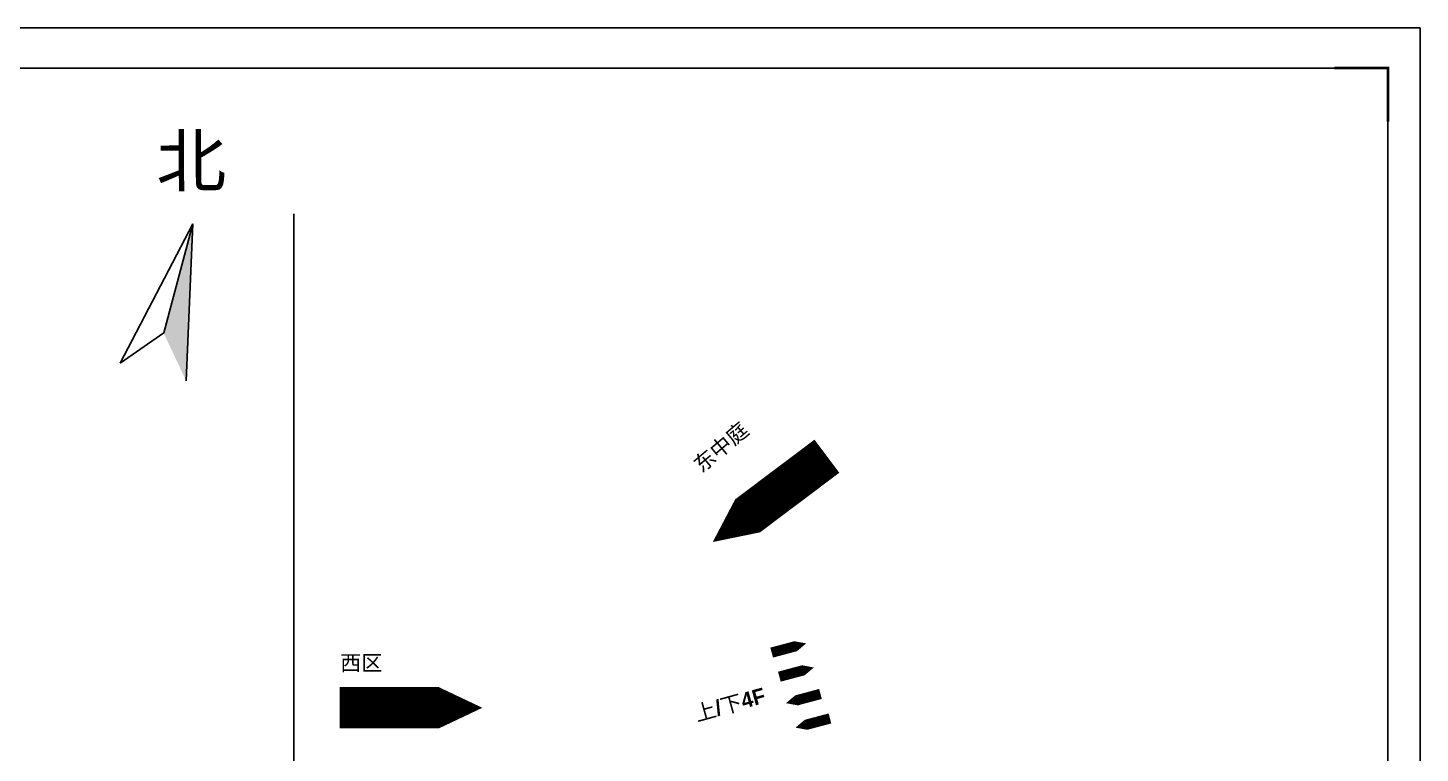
# Model space of a CAD drawing. Header units: inches. Extents: x -3944 to 36880, y -14937 to 13931.
# Drawn here: x 11651 to 36880, y 785 to 13931 of the extents above; entities that cross this region are included whole.
import ezdxf

# ---------------------------------------------------------------- set-up
doc = ezdxf.new("R2010")
doc.units = ezdxf.units.IN
doc.header["$MEASUREMENT"] = 0
doc.styles.add('3F_2017.02$0$H1', font='swisscl.ttf')
doc.styles.get("Standard").update_dxf_attribs({"font": 'arial.ttf'})

msp = doc.modelspace()

# ---------------------------------------------------------------- hatches: boundary and pattern name
msp.add_hatch(color=256).paths.add_polyline_path([(14111.7, 8401.2), (14518.2, 7533.1), (14641.7, 10379.3)])

# ---------------------------------------------------------------- linework, layer by layer
for p, q in [((14641.7, 10379.3), (13325.7, 7852.6)), ((14111.7, 8401.2), (14641.7, 10379.3)), ((14641.7, 10379.3), (14518.2, 7533.1)), ((16467.8, 10559.6), (16467.8, -8671))]:
    msp.add_line(p, q)
at = {"ltscale": 0.1}
msp.add_line((13325.7, 7852.6), (14111.7, 8401.2), dxfattribs=at)
for points in [[(-3944.2, -12993.4), (-3944.2, 13931), (34935.8, 13931)], [(34935.8, 13931), (36879.8, 13931), (36879.8, 11987)], [(34935.8, -14937.4), (36879.8, -14937.4), (36879.8, 11987)]]:
    msp.add_lwpolyline(points)
msp.add_lwpolyline([(-3361, 13202), (36296.6, 13202), (36296.6, -14208.4), (-3361, -14208.4)], close=True)
at = {"const_width": 48.6}
msp.add_lwpolyline([(36296.6, 12230), (36296.6, 13202), (35324.6, 13202)], dxfattribs=at)
at = {"color": 240, "true_color": 0xed1f24}
for points in [[(26129.9, 6167.3, 750, 750, 0), (25326.4, 5563.1, 1500, 0, 0), (24060.9, 4611.4, 0, 0, 0)], [(25129.2, 2607.8, 187.5, 187.5, 0), (25372.1, 2672.6, 375, 0, 0), (25754.5, 2774.7, 0, 0, 0)], [(25268.2, 2171.2, 187.5, 187.5, 0), (25511.1, 2236.1, 375, 0, 0), (25893.5, 2338.2, 0, 0, 0)], [(17298.5, 1607.6, 750, 750, 0), (18303.8, 1607.6, 1500, 0, 0), (19887.2, 1607.6, 0, 0, 0)], [(26013.4, 1858.2, 187.5, 187.5, 0), (25770.5, 1793.3, 375, 0, 0), (25388.1, 1691.2, 0, 0, 0)], [(26185.4, 1415, 187.5, 187.5, 0), (25942.6, 1350.1, 375, 0, 0), (25560.1, 1248, 0, 0, 0)]]:
    msp.add_lwpolyline(points, format="xyseb", dxfattribs=at)

# ---------------------------------------------------------------- texts
at = {"style": '3F_2017.02$0$H1'}
msp.add_text('北', height=929.5, rotation=0.3594, dxfattribs=at).set_placement((13979.2, 11054.2))
at = {"color": 240, "true_color": 0xed1f24, "char_height": 281.25, "width": 4797.312, "attachment_point": 1}
for s, insert, rotation in [('{\\fDengXian|b1|i0|c134|p2;东中庭}', (23677.4, 6069.3), 40.14288), ('{\\fDengXian|b1|i0|c134|p2;上/下4F}', (23703.1, 1627.3), 15.52741)]:
    msp.add_mtext(s, dxfattribs=dict(at, insert=insert, rotation=rotation))
at = {"color": 240, "true_color": 0xed1f24, "insert": (17309.2, 2563), "char_height": 281.25, "width": 4797.312, "attachment_point": 1}
msp.add_mtext('{\\fDengXian|b1|i0|c134|p2;西区}', dxfattribs=at)

doc.saveas('drawing.dxf')
